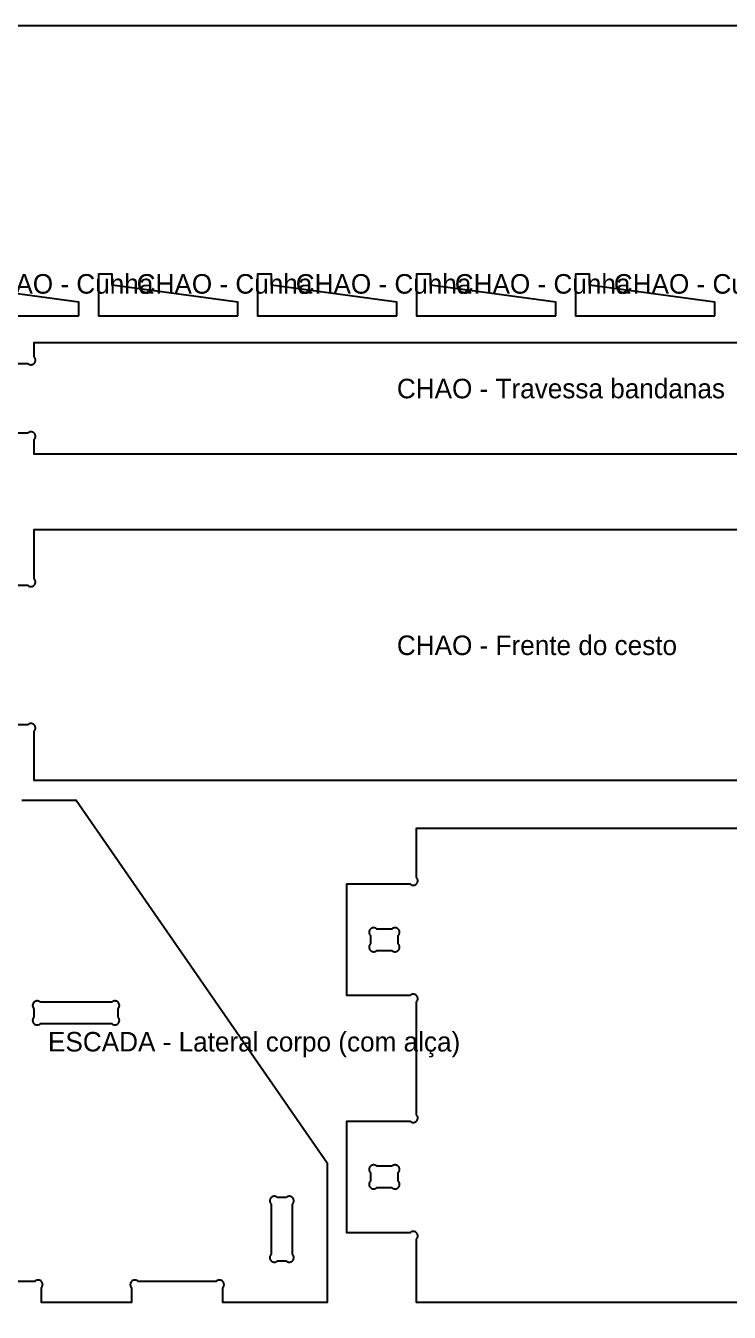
# Model space of a CAD drawing. Header units: millimetres. Extents: x 0 to 2787, y 0 to 1840.
# Drawn here: x 530 to 1034, y 918 to 1840 of the extents above; entities that cross this region are included whole.
import ezdxf

# ---------------------------------------------------------------- set-up
doc = ezdxf.new("R2010")
doc.units = ezdxf.units.MM
for name, color, linetype in [('CHAPA_NAO_CORTAR', 8, 'Continuous'), ('CORTE_EXTERNO', 1, 'Continuous'), ('CORTE_INTERNO', 5, 'Continuous'), ('ETIQUETAS_NAO_CORTAR', 8, 'Continuous')]:
    doc.layers.add(name, color=color, linetype=linetype)

msp = doc.modelspace()

# ---------------------------------------------------------------- linework, layer by layer
at = {"layer": 'CHAPA_NAO_CORTAR'}
msp.add_lwpolyline([(0, 0), (2750, 0), (2750, 1840), (0, 1840)], close=True, dxfattribs=at)
at = {"layer": 'CORTE_EXTERNO'}
for points in [[(568, 1632), (568, 1642), (478, 1654), (478, 1662), (468, 1662), (468, 1632), (568, 1632)], [(682, 1632), (682, 1642), (592, 1654), (592, 1662), (582, 1662), (582, 1632), (682, 1632)], [(796, 1632), (796, 1642), (706, 1654), (706, 1662), (696, 1662), (696, 1632), (796, 1632)], [(910, 1632), (910, 1642), (820, 1654), (820, 1662), (810, 1662), (810, 1632), (910, 1632)], [(1024, 1632), (1024, 1642), (934, 1654), (934, 1662), (924, 1662), (924, 1632), (1024, 1632)]]:
    msp.add_lwpolyline(points, close=True, dxfattribs=at)
for points in [[(486, 1598), (531.4, 1598), (531.64, 1597.79), (531.9, 1597.6), (532.17, 1597.43), (532.46, 1597.3), (532.76, 1597.19), (533.07, 1597.11), (533.38, 1597.06), (533.7, 1597.05), (534.02, 1597.06), (534.34, 1597.11), (534.65, 1597.19), (534.95, 1597.3), (535.23, 1597.43), (535.51, 1597.6), (535.76, 1597.79), (536, 1598), (536.21, 1598.24), (536.4, 1598.49), (536.57, 1598.77), (536.7, 1599.05), (536.81, 1599.35), (536.89, 1599.66), (536.94, 1599.98), (536.95, 1600.3), (536.94, 1600.62), (536.89, 1600.93), (536.81, 1601.24), (536.7, 1601.54), (536.57, 1601.83), (536.4, 1602.1), (536.21, 1602.36), (536, 1602.6), (536, 1613), (1056, 1613)], [(1056, 1533), (536, 1533), (536, 1543.4), (536.21, 1543.64), (536.4, 1543.9), (536.57, 1544.17), (536.7, 1544.46), (536.81, 1544.76), (536.89, 1545.07), (536.94, 1545.38), (536.95, 1545.7), (536.94, 1546.02), (536.89, 1546.34), (536.81, 1546.65), (536.7, 1546.95), (536.57, 1547.23), (536.4, 1547.51), (536.21, 1547.76), (536, 1548), (535.76, 1548.21), (535.51, 1548.4), (535.23, 1548.57), (534.95, 1548.7), (534.65, 1548.81), (534.34, 1548.89), (534.02, 1548.94), (533.7, 1548.95), (533.38, 1548.94), (533.07, 1548.89), (532.76, 1548.81), (532.46, 1548.7), (532.17, 1548.57), (531.9, 1548.4), (531.64, 1548.21), (531.4, 1548), (486, 1548)], [(486, 1439), (531.4, 1439), (531.64, 1438.79), (531.9, 1438.6), (532.17, 1438.43), (532.46, 1438.3), (532.76, 1438.19), (533.07, 1438.11), (533.38, 1438.06), (533.7, 1438.05), (534.02, 1438.06), (534.34, 1438.11), (534.65, 1438.19), (534.95, 1438.3), (535.23, 1438.43), (535.51, 1438.6), (535.76, 1438.79), (536, 1439), (536.21, 1439.24), (536.4, 1439.49), (536.57, 1439.77), (536.7, 1440.05), (536.81, 1440.35), (536.89, 1440.66), (536.94, 1440.98), (536.95, 1441.3), (536.94, 1441.62), (536.89, 1441.93), (536.81, 1442.24), (536.7, 1442.54), (536.57, 1442.83), (536.4, 1443.1), (536.21, 1443.36), (536, 1443.6), (536, 1479), (1056, 1479)], [(1056, 1299), (536, 1299), (536, 1334.4), (536.21, 1334.64), (536.4, 1334.9), (536.57, 1335.17), (536.7, 1335.46), (536.81, 1335.76), (536.89, 1336.07), (536.94, 1336.38), (536.95, 1336.7), (536.94, 1337.02), (536.89, 1337.34), (536.81, 1337.65), (536.7, 1337.95), (536.57, 1338.23), (536.4, 1338.51), (536.21, 1338.76), (536, 1339), (535.76, 1339.21), (535.51, 1339.4), (535.23, 1339.57), (534.95, 1339.7), (534.65, 1339.81), (534.34, 1339.89), (534.02, 1339.94), (533.7, 1339.95), (533.38, 1339.94), (533.07, 1339.89), (532.76, 1339.81), (532.46, 1339.7), (532.17, 1339.57), (531.9, 1339.4), (531.64, 1339.21), (531.4, 1339), (486, 1339)], [(527.15, 1285), (566, 1285), (746, 1025), (746, 925), (671.15, 925), (671.15, 935.55), (671.36, 935.79), (671.55, 936.05), (671.72, 936.32), (671.85, 936.61), (671.96, 936.91), (672.04, 937.22), (672.09, 937.53), (672.1, 937.85), (672.09, 938.17), (672.04, 938.49), (671.96, 938.8), (671.85, 939.1), (671.72, 939.38), (671.55, 939.66), (671.36, 939.91), (671.15, 940.15), (670.91, 940.36), (670.66, 940.55), (670.38, 940.72), (670.1, 940.85), (669.8, 940.96), (669.49, 941.04), (669.17, 941.09), (668.85, 941.1), (668.53, 941.09), (668.22, 941.04), (667.91, 940.96), (667.61, 940.85), (667.32, 940.72), (667.05, 940.55), (666.79, 940.36), (666.55, 940.15), (666.55, 940.15), (610.45, 940.15), (610.45, 940.15), (610.21, 940.36), (609.95, 940.55), (609.68, 940.72), (609.39, 940.85), (609.09, 940.96), (608.78, 941.04), (608.47, 941.09), (608.15, 941.1), (607.83, 941.09), (607.51, 941.04), (607.2, 940.96), (606.9, 940.85), (606.62, 940.72), (606.34, 940.55), (606.09, 940.36), (605.85, 940.15), (605.64, 939.91), (605.45, 939.66), (605.28, 939.38), (605.15, 939.1), (605.04, 938.8), (604.96, 938.49), (604.91, 938.17), (604.9, 937.85), (604.91, 937.53), (604.96, 937.22), (605.04, 936.91), (605.15, 936.61), (605.28, 936.32), (605.45, 936.05), (605.64, 935.79), (605.85, 935.55), (605.85, 925), (541.15, 925), (541.15, 935.55), (541.36, 935.79), (541.55, 936.05), (541.72, 936.32), (541.85, 936.61), (541.96, 936.91), (542.04, 937.22), (542.09, 937.53), (542.1, 937.85), (542.09, 938.17), (542.04, 938.49), (541.96, 938.8), (541.85, 939.1), (541.72, 939.38), (541.55, 939.66), (541.36, 939.91), (541.15, 940.15), (540.91, 940.36), (540.66, 940.55), (540.38, 940.72), (540.1, 940.85), (539.8, 940.96), (539.49, 941.04), (539.17, 941.09), (538.85, 941.1), (538.53, 941.09), (538.22, 941.04), (537.91, 940.96), (537.61, 940.85), (537.32, 940.72), (537.05, 940.55), (536.79, 940.36), (536.55, 940.15), (536.55, 940.15), (480.45, 940.15)], [(1330, 925), (810, 925), (810, 970.4), (810.21, 970.64), (810.4, 970.9), (810.57, 971.17), (810.7, 971.46), (810.81, 971.76), (810.89, 972.07), (810.94, 972.38), (810.95, 972.7), (810.94, 973.02), (810.89, 973.34), (810.81, 973.65), (810.7, 973.95), (810.57, 974.23), (810.4, 974.51), (810.21, 974.76), (810, 975), (809.76, 975.21), (809.51, 975.4), (809.23, 975.57), (808.95, 975.7), (808.65, 975.81), (808.34, 975.89), (808.02, 975.94), (807.7, 975.95), (807.38, 975.94), (807.07, 975.89), (806.76, 975.81), (806.46, 975.7), (806.17, 975.57), (805.9, 975.4), (805.64, 975.21), (805.4, 975), (760, 975), (760, 975), (760, 1055), (805.4, 1055), (805.64, 1054.79), (805.9, 1054.6), (806.17, 1054.43), (806.46, 1054.3), (806.76, 1054.19), (807.07, 1054.11), (807.38, 1054.06), (807.7, 1054.05), (808.02, 1054.06), (808.34, 1054.11), (808.65, 1054.19), (808.95, 1054.3), (809.23, 1054.43), (809.51, 1054.6), (809.76, 1054.79), (810, 1055), (810.21, 1055.24), (810.4, 1055.49), (810.57, 1055.77), (810.7, 1056.05), (810.81, 1056.35), (810.89, 1056.66), (810.94, 1056.98), (810.95, 1057.3), (810.94, 1057.62), (810.89, 1057.93), (810.81, 1058.24), (810.7, 1058.54), (810.57, 1058.83), (810.4, 1059.1), (810.21, 1059.36), (810, 1059.6), (810, 1140.4), (810.21, 1140.64), (810.4, 1140.9), (810.57, 1141.17), (810.7, 1141.46), (810.81, 1141.76), (810.89, 1142.07), (810.94, 1142.38), (810.95, 1142.7), (810.94, 1143.02), (810.89, 1143.34), (810.81, 1143.65), (810.7, 1143.95), (810.57, 1144.23), (810.4, 1144.51), (810.21, 1144.76), (810, 1145), (809.76, 1145.21), (809.51, 1145.4), (809.23, 1145.57), (808.95, 1145.7), (808.65, 1145.81), (808.34, 1145.89), (808.02, 1145.94), (807.7, 1145.95), (807.38, 1145.94), (807.07, 1145.89), (806.76, 1145.81), (806.46, 1145.7), (806.17, 1145.57), (805.9, 1145.4), (805.64, 1145.21), (805.4, 1145), (760, 1145), (760, 1225), (805.4, 1225), (805.64, 1224.79), (805.9, 1224.6), (806.17, 1224.43), (806.46, 1224.3), (806.76, 1224.19), (807.07, 1224.11), (807.38, 1224.06), (807.7, 1224.05), (808.02, 1224.06), (808.34, 1224.11), (808.65, 1224.19), (808.95, 1224.3), (809.23, 1224.43), (809.51, 1224.6), (809.76, 1224.79), (810, 1225), (810.21, 1225.24), (810.4, 1225.49), (810.57, 1225.77), (810.7, 1226.05), (810.81, 1226.35), (810.89, 1226.66), (810.94, 1226.98), (810.95, 1227.3), (810.94, 1227.62), (810.89, 1227.93), (810.81, 1228.24), (810.7, 1228.54), (810.57, 1228.83), (810.4, 1229.1), (810.21, 1229.36), (810, 1229.6), (810, 1265), (1330, 1265)]]:
    msp.add_lwpolyline(points, dxfattribs=at)
at = {"layer": 'CORTE_INTERNO'}
for points in [[(777, 1181.95), (776.79, 1181.71), (776.6, 1181.45), (776.43, 1181.18), (776.3, 1180.89), (776.19, 1180.59), (776.11, 1180.28), (776.06, 1179.97), (776.05, 1179.65), (776.06, 1179.33), (776.11, 1179.01), (776.19, 1178.7), (776.3, 1178.4), (776.43, 1178.12), (776.6, 1177.84), (776.79, 1177.59), (777, 1177.35), (777.24, 1177.14), (777.49, 1176.95), (777.77, 1176.78), (778.05, 1176.65), (778.35, 1176.54), (778.66, 1176.46), (778.98, 1176.41), (779.3, 1176.4), (779.62, 1176.41), (779.93, 1176.46), (780.24, 1176.54), (780.54, 1176.65), (780.83, 1176.78), (781.1, 1176.95), (781.36, 1177.14), (781.6, 1177.35), (792.4, 1177.35), (792.64, 1177.14), (792.9, 1176.95), (793.17, 1176.78), (793.46, 1176.65), (793.76, 1176.54), (794.07, 1176.46), (794.38, 1176.41), (794.7, 1176.4), (795.02, 1176.41), (795.34, 1176.46), (795.65, 1176.54), (795.95, 1176.65), (796.23, 1176.78), (796.51, 1176.95), (796.76, 1177.14), (797, 1177.35), (797.21, 1177.59), (797.4, 1177.84), (797.57, 1178.12), (797.7, 1178.4), (797.81, 1178.7), (797.89, 1179.01), (797.94, 1179.33), (797.95, 1179.65), (797.94, 1179.97), (797.89, 1180.28), (797.81, 1180.59), (797.7, 1180.89), (797.57, 1181.18), (797.4, 1181.45), (797.21, 1181.71), (797, 1181.95), (797, 1188.05), (797.21, 1188.29), (797.4, 1188.55), (797.57, 1188.82), (797.7, 1189.11), (797.81, 1189.41), (797.89, 1189.72), (797.94, 1190.03), (797.95, 1190.35), (797.94, 1190.67), (797.89, 1190.99), (797.81, 1191.3), (797.7, 1191.6), (797.57, 1191.88), (797.4, 1192.16), (797.21, 1192.41), (797, 1192.65), (796.76, 1192.86), (796.51, 1193.05), (796.23, 1193.22), (795.95, 1193.35), (795.65, 1193.46), (795.34, 1193.54), (795.02, 1193.59), (794.7, 1193.6), (794.38, 1193.59), (794.07, 1193.54), (793.76, 1193.46), (793.46, 1193.35), (793.17, 1193.22), (792.9, 1193.05), (792.64, 1192.86), (792.4, 1192.65), (781.6, 1192.65), (781.36, 1192.86), (781.1, 1193.05), (780.83, 1193.22), (780.54, 1193.35), (780.24, 1193.46), (779.93, 1193.54), (779.62, 1193.59), (779.3, 1193.6), (778.98, 1193.59), (778.66, 1193.54), (778.35, 1193.46), (778.05, 1193.35), (777.77, 1193.22), (777.49, 1193.05), (777.24, 1192.86), (777, 1192.65), (776.79, 1192.41), (776.6, 1192.16), (776.43, 1191.88), (776.3, 1191.6), (776.19, 1191.3), (776.11, 1190.99), (776.06, 1190.67), (776.05, 1190.35), (776.06, 1190.03), (776.11, 1189.72), (776.19, 1189.41), (776.3, 1189.11), (776.43, 1188.82), (776.6, 1188.55), (776.79, 1188.29), (777, 1188.05), (777, 1181.95)], [(596.15, 1135.55), (596.36, 1135.79), (596.55, 1136.05), (596.72, 1136.32), (596.85, 1136.61), (596.96, 1136.91), (597.04, 1137.22), (597.09, 1137.53), (597.1, 1137.85), (597.09, 1138.17), (597.04, 1138.49), (596.96, 1138.8), (596.85, 1139.1), (596.72, 1139.38), (596.55, 1139.66), (596.36, 1139.91), (596.15, 1140.15), (595.91, 1140.36), (595.66, 1140.55), (595.38, 1140.72), (595.1, 1140.85), (594.8, 1140.96), (594.49, 1141.04), (594.17, 1141.09), (593.85, 1141.1), (593.53, 1141.09), (593.22, 1141.04), (592.91, 1140.96), (592.61, 1140.85), (592.32, 1140.72), (592.05, 1140.55), (591.79, 1140.36), (591.55, 1140.15), (540.45, 1140.15), (540.21, 1140.36), (539.95, 1140.55), (539.68, 1140.72), (539.39, 1140.85), (539.09, 1140.96), (538.78, 1141.04), (538.47, 1141.09), (538.15, 1141.1), (537.83, 1141.09), (537.51, 1141.04), (537.2, 1140.96), (536.9, 1140.85), (536.62, 1140.72), (536.34, 1140.55), (536.09, 1140.36), (535.85, 1140.15), (535.64, 1139.91), (535.45, 1139.66), (535.28, 1139.38), (535.15, 1139.1), (535.04, 1138.8), (534.96, 1138.49), (534.91, 1138.17), (534.9, 1137.85), (534.91, 1137.53), (534.96, 1137.22), (535.04, 1136.91), (535.15, 1136.61), (535.28, 1136.32), (535.45, 1136.05), (535.64, 1135.79), (535.85, 1135.55), (535.85, 1129.45), (535.64, 1129.21), (535.45, 1128.95), (535.28, 1128.68), (535.15, 1128.39), (535.04, 1128.09), (534.96, 1127.78), (534.91, 1127.47), (534.9, 1127.15), (534.91, 1126.83), (534.96, 1126.51), (535.04, 1126.2), (535.15, 1125.9), (535.28, 1125.62), (535.45, 1125.34), (535.64, 1125.09), (535.85, 1124.85), (536.09, 1124.64), (536.34, 1124.45), (536.62, 1124.28), (536.9, 1124.15), (537.2, 1124.04), (537.51, 1123.96), (537.83, 1123.91), (538.15, 1123.9), (538.47, 1123.91), (538.78, 1123.96), (539.09, 1124.04), (539.39, 1124.15), (539.68, 1124.28), (539.95, 1124.45), (540.21, 1124.64), (540.45, 1124.85), (591.55, 1124.85), (591.79, 1124.64), (592.05, 1124.45), (592.32, 1124.28), (592.61, 1124.15), (592.91, 1124.04), (593.22, 1123.96), (593.53, 1123.91), (593.85, 1123.9), (594.17, 1123.91), (594.49, 1123.96), (594.8, 1124.04), (595.1, 1124.15), (595.38, 1124.28), (595.66, 1124.45), (595.91, 1124.64), (596.15, 1124.85), (596.36, 1125.09), (596.55, 1125.34), (596.72, 1125.62), (596.85, 1125.9), (596.96, 1126.2), (597.04, 1126.51), (597.09, 1126.83), (597.1, 1127.15), (597.09, 1127.47), (597.04, 1127.78), (596.96, 1128.09), (596.85, 1128.39), (596.72, 1128.68), (596.55, 1128.95), (596.36, 1129.21), (596.15, 1129.45), (596.15, 1135.55)], [(777, 1011.95), (776.79, 1011.71), (776.6, 1011.45), (776.43, 1011.18), (776.3, 1010.89), (776.19, 1010.59), (776.11, 1010.28), (776.06, 1009.97), (776.05, 1009.65), (776.06, 1009.33), (776.11, 1009.01), (776.19, 1008.7), (776.3, 1008.4), (776.43, 1008.12), (776.6, 1007.84), (776.79, 1007.59), (777, 1007.35), (777.24, 1007.14), (777.49, 1006.95), (777.77, 1006.78), (778.05, 1006.65), (778.35, 1006.54), (778.66, 1006.46), (778.98, 1006.41), (779.3, 1006.4), (779.62, 1006.41), (779.93, 1006.46), (780.24, 1006.54), (780.54, 1006.65), (780.83, 1006.78), (781.1, 1006.95), (781.36, 1007.14), (781.6, 1007.35), (792.4, 1007.35), (792.64, 1007.14), (792.9, 1006.95), (793.17, 1006.78), (793.46, 1006.65), (793.76, 1006.54), (794.07, 1006.46), (794.38, 1006.41), (794.7, 1006.4), (795.02, 1006.41), (795.34, 1006.46), (795.65, 1006.54), (795.95, 1006.65), (796.23, 1006.78), (796.51, 1006.95), (796.76, 1007.14), (797, 1007.35), (797.21, 1007.59), (797.4, 1007.84), (797.57, 1008.12), (797.7, 1008.4), (797.81, 1008.7), (797.89, 1009.01), (797.94, 1009.33), (797.95, 1009.65), (797.94, 1009.97), (797.89, 1010.28), (797.81, 1010.59), (797.7, 1010.89), (797.57, 1011.18), (797.4, 1011.45), (797.21, 1011.71), (797, 1011.95), (797, 1018.05), (797.21, 1018.29), (797.4, 1018.55), (797.57, 1018.82), (797.7, 1019.11), (797.81, 1019.41), (797.89, 1019.72), (797.94, 1020.03), (797.95, 1020.35), (797.94, 1020.67), (797.89, 1020.99), (797.81, 1021.3), (797.7, 1021.6), (797.57, 1021.88), (797.4, 1022.16), (797.21, 1022.41), (797, 1022.65), (796.76, 1022.86), (796.51, 1023.05), (796.23, 1023.22), (795.95, 1023.35), (795.65, 1023.46), (795.34, 1023.54), (795.02, 1023.59), (794.7, 1023.6), (794.38, 1023.59), (794.07, 1023.54), (793.76, 1023.46), (793.46, 1023.35), (793.17, 1023.22), (792.9, 1023.05), (792.64, 1022.86), (792.4, 1022.65), (781.6, 1022.65), (781.36, 1022.86), (781.1, 1023.05), (780.83, 1023.22), (780.54, 1023.35), (780.24, 1023.46), (779.93, 1023.54), (779.62, 1023.59), (779.3, 1023.6), (778.98, 1023.59), (778.66, 1023.54), (778.35, 1023.46), (778.05, 1023.35), (777.77, 1023.22), (777.49, 1023.05), (777.24, 1022.86), (777, 1022.65), (776.79, 1022.41), (776.6, 1022.16), (776.43, 1021.88), (776.3, 1021.6), (776.19, 1021.3), (776.11, 1020.99), (776.06, 1020.67), (776.05, 1020.35), (776.06, 1020.03), (776.11, 1019.72), (776.19, 1019.41), (776.3, 1019.11), (776.43, 1018.82), (776.6, 1018.55), (776.79, 1018.29), (777, 1018.05), (777, 1011.95)], [(710.45, 1000.15), (710.21, 1000.36), (709.95, 1000.55), (709.68, 1000.72), (709.39, 1000.85), (709.09, 1000.96), (708.78, 1001.04), (708.47, 1001.09), (708.15, 1001.1), (707.83, 1001.09), (707.51, 1001.04), (707.2, 1000.96), (706.9, 1000.85), (706.62, 1000.72), (706.34, 1000.55), (706.09, 1000.36), (705.85, 1000.15), (705.64, 999.91), (705.45, 999.66), (705.28, 999.38), (705.15, 999.1), (705.04, 998.8), (704.96, 998.49), (704.91, 998.17), (704.9, 997.85), (704.91, 997.53), (704.96, 997.22), (705.04, 996.91), (705.15, 996.61), (705.28, 996.32), (705.45, 996.05), (705.64, 995.79), (705.85, 995.55), (705.85, 959.45), (705.64, 959.21), (705.45, 958.95), (705.28, 958.68), (705.15, 958.39), (705.04, 958.09), (704.96, 957.78), (704.91, 957.47), (704.9, 957.15), (704.91, 956.83), (704.96, 956.51), (705.04, 956.2), (705.15, 955.9), (705.28, 955.62), (705.45, 955.34), (705.64, 955.09), (705.85, 954.85), (706.09, 954.64), (706.34, 954.45), (706.62, 954.28), (706.9, 954.15), (707.2, 954.04), (707.51, 953.96), (707.83, 953.91), (708.15, 953.9), (708.47, 953.91), (708.78, 953.96), (709.09, 954.04), (709.39, 954.15), (709.68, 954.28), (709.95, 954.45), (710.21, 954.64), (710.45, 954.85), (710.45, 954.85), (716.55, 954.85), (716.55, 954.85), (716.79, 954.64), (717.05, 954.45), (717.32, 954.28), (717.61, 954.15), (717.91, 954.04), (718.22, 953.96), (718.53, 953.91), (718.85, 953.9), (719.17, 953.91), (719.49, 953.96), (719.8, 954.04), (720.1, 954.15), (720.38, 954.28), (720.66, 954.45), (720.91, 954.64), (721.15, 954.85), (721.36, 955.09), (721.55, 955.34), (721.72, 955.62), (721.85, 955.9), (721.96, 956.2), (722.04, 956.51), (722.09, 956.83), (722.1, 957.15), (722.09, 957.47), (722.04, 957.78), (721.96, 958.09), (721.85, 958.39), (721.72, 958.68), (721.55, 958.95), (721.36, 959.21), (721.15, 959.45), (721.15, 995.55), (721.36, 995.79), (721.55, 996.05), (721.72, 996.32), (721.85, 996.61), (721.96, 996.91), (722.04, 997.22), (722.09, 997.53), (722.1, 997.85), (722.09, 998.17), (722.04, 998.49), (721.96, 998.8), (721.85, 999.1), (721.72, 999.38), (721.55, 999.66), (721.36, 999.91), (721.15, 1000.15), (720.91, 1000.36), (720.66, 1000.55), (720.38, 1000.72), (720.1, 1000.85), (719.8, 1000.96), (719.49, 1001.04), (719.17, 1001.09), (718.85, 1001.1), (718.53, 1001.09), (718.22, 1001.04), (717.91, 1000.96), (717.61, 1000.85), (717.32, 1000.72), (717.05, 1000.55), (716.79, 1000.36), (716.55, 1000.15), (710.45, 1000.15)]]:
    msp.add_lwpolyline(points, close=True, dxfattribs=at)

# ---------------------------------------------------------------- texts
at = {"layer": 'ETIQUETAS_NAO_CORTAR'}
for s, p in [('CHAO - Cunha', (495.5, 1648)), ('CHAO - Cunha', (609.5, 1648)), ('CHAO - Cunha', (723.5, 1648)), ('CHAO - Cunha', (837.5, 1648)), ('CHAO - Cunha', (951.5, 1648)), ('CHAO - Travessa bandanas', (796, 1573)), ('CHAO - Frente do cesto', (796, 1389)), ('ESCADA - Lateral corpo (com alça)', (545.92, 1104.89))]:
    msp.add_text(s, height=14, dxfattribs=at).set_placement(p)

doc.saveas('drawing.dxf')
